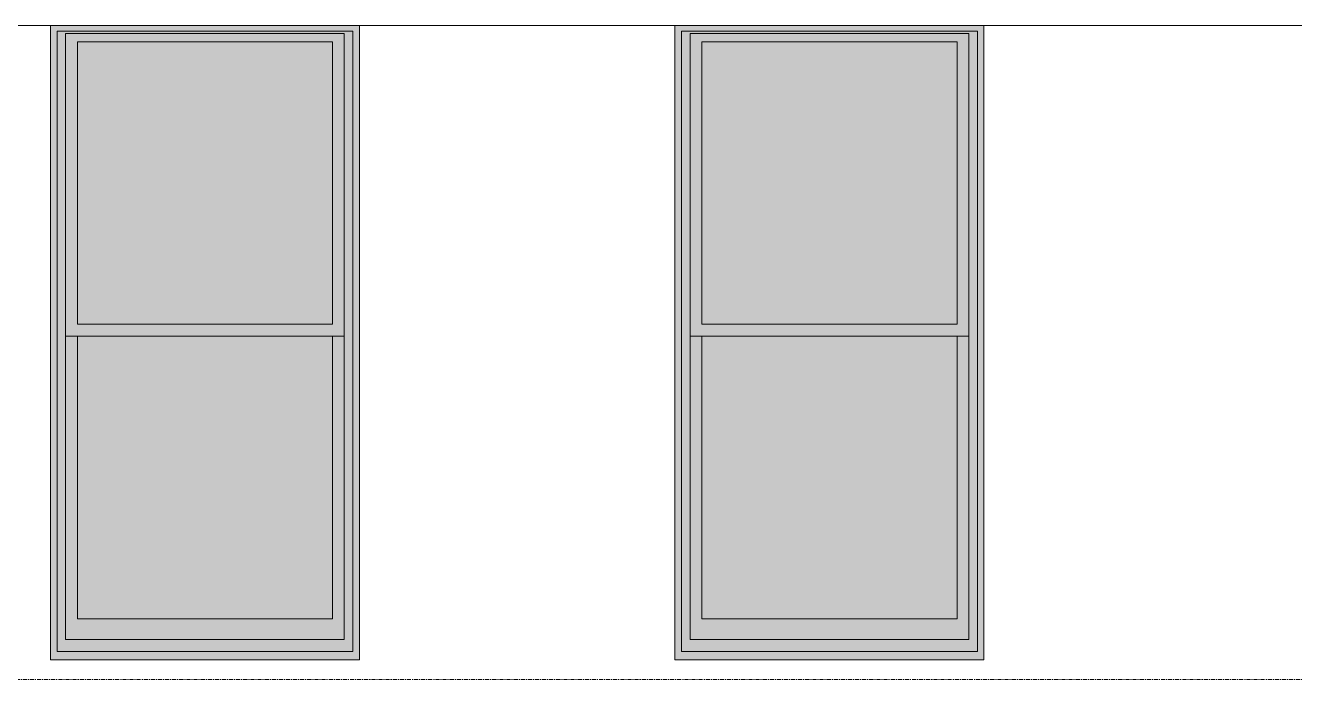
# Model space of a CAD drawing. Header units: inches. Extents: x -4178 to 1394, y -264 to 627.
# Drawn here: x -2372 to -2215.9, y 268 to 348.5 of the extents above; entities that cross this region are included whole.
import ezdxf

# ---------------------------------------------------------------- set-up
doc = ezdxf.new("R2010")
doc.units = ezdxf.units.IN
doc.header["$MEASUREMENT"] = 0
doc.linetypes.add('Grid Line 1_2_', pattern=[0.875, 0.5, -0.125, 0.125, -0.125])
for name, color, linetype, lineweight in [('0-1', 7, 'Continuous', 5), ('A-FLOR-LEVL-1', 51, 'Grid Line 1_2_', 9), ('A-GLAZ-1', 151, 'Continuous', 9), ('A-WALL-3', 113, 'Continuous', 9)]:
    doc.layers.add(name, color=color, linetype=linetype, lineweight=lineweight)

# ---------------------------------------------------------------- blocks, each defined once
blk = doc.blocks.new('CTR - 1st Phase -Stairs _ Elevators_rvt-1-BUILDING ELEVATION - WEST')
at = {"layer": 'A-FLOR-LEVL-1'}
blk.add_line((-4168.71, 268), (-1830.2, 268), dxfattribs=at)
blk = doc.blocks.new('Basic Wall _ EXT - FIBER CEMENT - LARGE - ___-2162463-BUILDING ELEVATION - WEST')
at = {"layer": 'A-WALL-3'}
blk.add_line((-2681.09, 348.51), (-2177.12, 348.51), dxfattribs=at)
blk = doc.blocks.new('Window-Double_Hung-Andersen-400_Series-Tilt_Wash - 3nd Floor-2636920-BUILDING ELEVATION - WEST')
at = {"layer": 'A-GLAZ-1'}
h = blk.add_hatch(color=256, dxfattribs=at)
h.paths.add_polyline_path([(-2443.86, 270.44), (-2407.71, 270.44), (-2407.72, 348.51), (-2445.74, 348.51), (-2445.74, 270.44), (-2444.55, 270.44)], flags=0)
h.paths.add_polyline_path([(-2409.59, 272.94), (-2443.86, 272.94), (-2443.86, 347.5), (-2409.59, 347.5), (-2409.59, 273.44)], flags=0)
h = blk.add_hatch(color=256, dxfattribs=at)
h.paths.add_polyline_path([(-2409.59, 310.25), (-2409.59, 347.5), (-2443.86, 347.49), (-2443.86, 310.25), (-2411.02, 310.25)], flags=0)
h.paths.add_polyline_path([(-2442.42, 311.75), (-2442.42, 346.5), (-2411.02, 346.5), (-2411.02, 311.75), (-2429.67, 311.75)], flags=0)
for points in [[(-2429.67, 311.75), (-2411.02, 311.75), (-2411.02, 346.5), (-2442.42, 346.5), (-2442.42, 311.75)], [(-2438.05, 272.94), (-2409.59, 272.94), (-2409.59, 310.25), (-2411.02, 310.25), (-2411.02, 275.5), (-2442.42, 275.5), (-2442.42, 310.25), (-2443.86, 310.25), (-2443.86, 272.94), (-2442.24, 272.94)], [(-2442.24, 275.5), (-2411.02, 275.5), (-2411.02, 310.25), (-2442.42, 310.25), (-2442.42, 275.5)]]:
    blk.add_hatch(color=256, dxfattribs=at).paths.add_polyline_path(points, flags=0)
for p, q in [((-2445.74, 348.52), (-2445.74, 270.44)), ((-2445.74, 270.44), (-2445.74, 348.52)), ((-2407.71, 270.44), (-2407.71, 348.52)), ((-2407.71, 270.44), (-2407.71, 348.52)), ((-2444.92, 347.81), (-2444.92, 271.47)), ((-2444.92, 347.81), (-2408.52, 347.81)), ((-2443.86, 272.94), (-2443.86, 347.5)), ((-2443.86, 347.5), (-2409.59, 347.5)), ((-2409.59, 347.5), (-2409.59, 272.94)), ((-2408.52, 347.81), (-2408.52, 271.47)), ((-2442.42, 311.75), (-2442.42, 346.5)), ((-2442.42, 346.5), (-2411.02, 346.5)), ((-2411.02, 346.5), (-2411.02, 311.75)), ((-2411.02, 311.75), (-2442.42, 311.75)), ((-2443.86, 310.25), (-2409.59, 310.25)), ((-2442.42, 275.5), (-2442.42, 310.25)), ((-2411.02, 310.25), (-2411.02, 275.5)), ((-2411.02, 275.5), (-2442.42, 275.5)), ((-2409.59, 272.94), (-2443.86, 272.94)), ((-2445.74, 270.44), (-2407.71, 270.44)), ((-2445.74, 270.44), (-2407.71, 270.44)), ((-2408.52, 271.47), (-2444.92, 271.47))]:
    blk.add_line(p, q, dxfattribs=at)

msp = doc.modelspace()

# ---------------------------------------------------------------- block references
at = {"layer": '0-1'}
msp.add_blockref('CTR - 1st Phase -Stairs _ Elevators_rvt-1-BUILDING ELEVATION - WEST', (0, 0), dxfattribs=at)
at = {"layer": 'A-GLAZ-1'}
for p in [(76.8, 0), (153.6, 0)]:
    msp.add_blockref('Window-Double_Hung-Andersen-400_Series-Tilt_Wash - 3nd Floor-2636920-BUILDING ELEVATION - WEST', p, dxfattribs=at)
at = {"layer": 'A-WALL-3'}
msp.add_blockref('Basic Wall _ EXT - FIBER CEMENT - LARGE - ___-2162463-BUILDING ELEVATION - WEST', (0, 0), dxfattribs=at)

doc.saveas('drawing.dxf')
